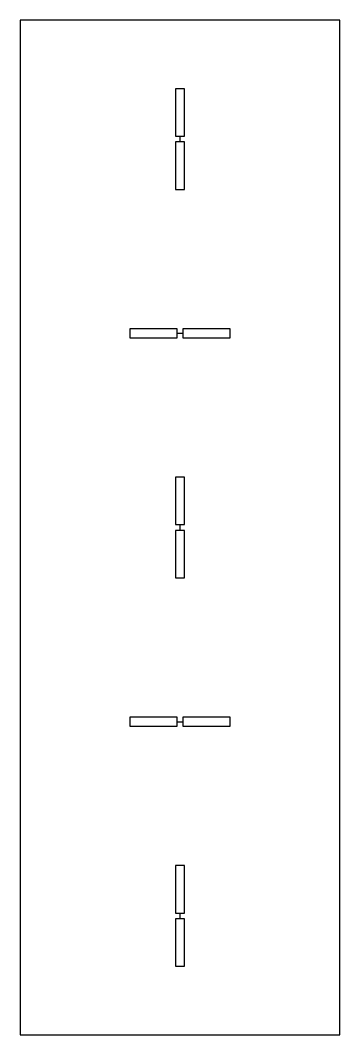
# Model space of a CAD drawing. Header units: millimetres. Extents: x -229 to 229, y 223 to 1677.
import ezdxf

# ---------------------------------------------------------------- set-up
doc = ezdxf.new("R2010")
doc.units = ezdxf.units.MM
for name, color, linetype in [('ELEMENTS', 1, 'CONTINUOUS'), ('FEED', 3, 'CONTINUOUS'), ('PANEL', 8, 'CONTINUOUS')]:
    doc.layers.add(name, color=color, linetype=linetype)

msp = doc.modelspace()

# ---------------------------------------------------------------- linework, layer by layer
at = {"layer": 'ELEMENTS', "elevation": 81.911}
for points in [[(-6.553, 1511.087), (6.553, 1511.087), (6.553, 1579.073), (-6.553, 1579.073)], [(-6.553, 1434.91), (6.553, 1434.91), (6.553, 1502.896), (-6.553, 1502.896)], [(-72.081, 1221.943), (-4.096, 1221.943), (-4.096, 1235.049), (-72.081, 1235.049)], [(4.096, 1221.943), (72.081, 1221.943), (72.081, 1235.049), (4.096, 1235.049)], [(-6.553, 954.096), (6.553, 954.096), (6.553, 1022.081), (-6.553, 1022.081)], [(-6.553, 877.919), (6.553, 877.919), (6.553, 945.904), (-6.553, 945.904)], [(-72.081, 664.951), (-4.096, 664.951), (-4.096, 678.057), (-72.081, 678.057)], [(4.096, 664.951), (72.081, 664.951), (72.081, 678.057), (4.096, 678.057)], [(-6.553, 397.104), (6.553, 397.104), (6.553, 465.09), (-6.553, 465.09)], [(-6.553, 320.927), (6.553, 320.927), (6.553, 388.913), (-6.553, 388.913)]]:
    msp.add_lwpolyline(points, close=True, dxfattribs=at)
at = {"layer": 'FEED'}
for p, q in [((0, 1502.896, 81.911), (0, 1511.087, 81.911)), ((-4.096, 1228.496, 81.911), (4.096, 1228.496, 81.911)), ((0, 945.904, 81.911), (0, 954.096, 81.911)), ((-4.096, 671.504, 81.911), (4.096, 671.504, 81.911)), ((0, 388.913, 81.911), (0, 397.104, 81.911))]:
    msp.add_line(p, q, dxfattribs=at)
at = {"layer": 'PANEL'}
msp.add_lwpolyline([(-229.349, 222.635), (229.349, 222.635), (229.349, 1677.365), (-229.349, 1677.365)], close=True, dxfattribs=at)

doc.saveas('drawing.dxf')
